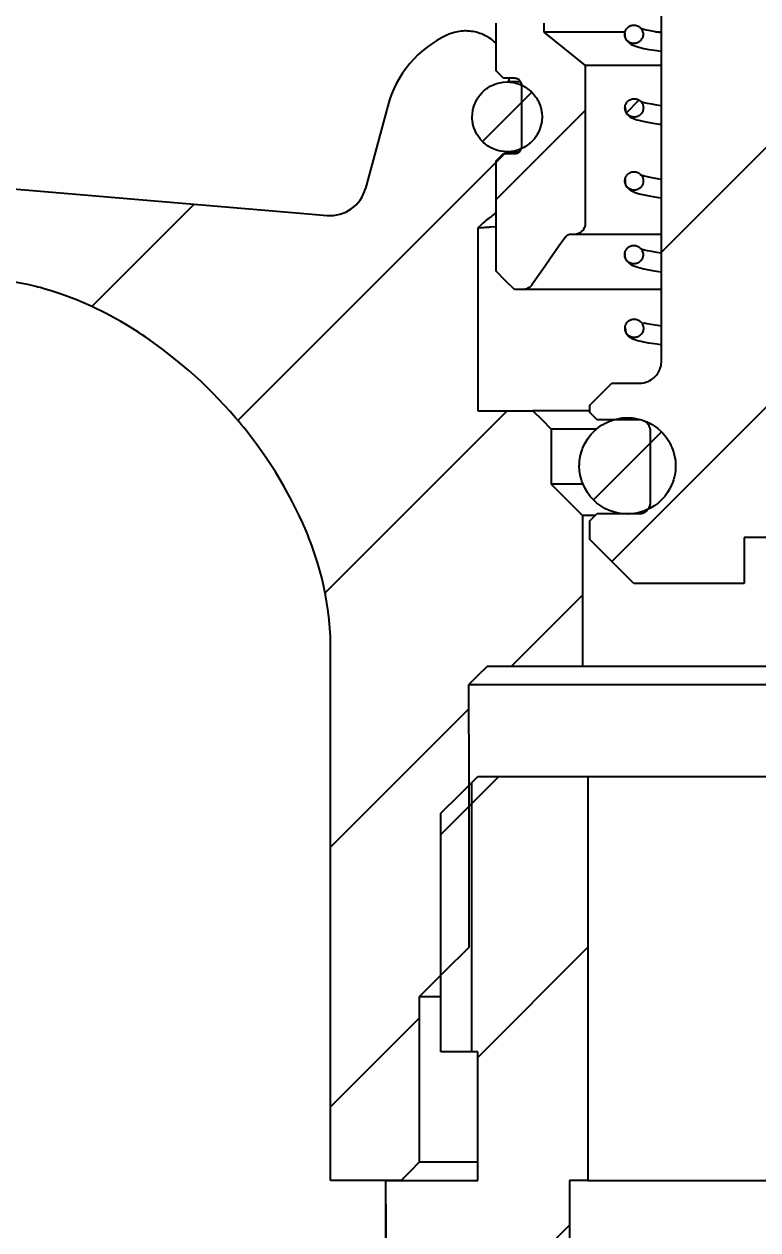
# Model space of a CAD drawing. Extents: x 0 to 1354, y 0 to 992.
# Drawn here: x 716.15 to 736.12, y 375.93 to 408.75 of the extents above; entities that cross this region are included whole.
import ezdxf

# ---------------------------------------------------------------- set-up
doc = ezdxf.new("R2010")
doc.units = 0
doc.header["$LTSCALE"] = 10
doc.header["$MEASUREMENT"] = 0
doc.header["$PDMODE"] = 3
doc.header["$PDSIZE"] = -10
doc.layers.get('0').update_dxf_attribs({"linetype": 'CONTINUOUS'})
doc.layers.get('DEFPOINTS').update_dxf_attribs({"linetype": 'CONTINUOUS'})
doc.layers.add('1', color=7, linetype='CONTINUOUS')
doc.styles.add('Daelim Dimension', font='')
doc.styles.get('Daelim Dimension').set_extended_font_data('나눔고딕')
doc.dimstyles.new('DEFAULT', dxfattribs={"dimscale": 2, "dimtxt": 6, "dimasz": 2, "dimexe": 0, "dimexo": 2, "dimgap": 1, "dimtad": 1, "dimdec": 1, "dimzin": 9, "dimdsep": 46, "dimtxsty": 'Daelim Dimension', "dimcen": 0.5, "dimclrd": 5, "dimclre": 5, "dimclrt": 7, "dimadec": 1, "dimazin": 0, "dimtfac": 1, "dimtdec": 1, "dimtix": 1, "dimtmove": 0, "dimatfit": 3, "dimfxl": 1, "dimtolj": 1, "dimtzin": 1, "dimlwd": 9, "dimlwe": 9, "dimarcsym": 0})

# ---------------------------------------------------------------- blocks, each defined once
blk = doc.blocks.new('*D4')
at = {"color": 5, "lineweight": 9, "ltscale": 0.5, "transparency": 16777216}
for p, q in [((699.713, 471.394), (609.815, 471.394)), ((609.815, 467.394), (609.815, 316.775)), ((778.913, 312.775), (609.815, 312.775))]:
    blk.add_line(p, q, dxfattribs=at)
at = {"color": 5, "ltscale": 0.5, "transparency": 16777216}
for points in [[(609.149, 467.394), (610.482, 467.394), (609.815, 471.394)], [(609.149, 316.775), (610.482, 316.775), (609.815, 312.775)]]:
    blk.add_solid(points, dxfattribs=at)
at = {"layer": 'DEFPOINTS', "color": 0, "ltscale": 0.5, "transparency": 16777216}
for p in [(703.713, 471.394), (609.815, 312.775), (782.913, 312.775)]:
    blk.add_point(p, dxfattribs=at)
at = {"color": 7, "lineweight": -3, "ltscale": 0.5, "transparency": 16777216, "insert": (600.974, 392.085), "char_height": 12, "attachment_point": 5, "rotation": 90, "style": 'Daelim Dimension'}
blk.add_mtext('\\A1;158.6', dxfattribs=at)
blk = doc.blocks.new('*D5')
at = {"color": 5, "lineweight": 9, "ltscale": 0.5, "transparency": 16777216}
for p, q in [((690.623, 401.281), (649.23, 401.281)), ((649.23, 397.281), (649.23, 316.776)), ((778.913, 312.776), (649.23, 312.776))]:
    blk.add_line(p, q, dxfattribs=at)
at = {"color": 5, "ltscale": 0.5, "transparency": 16777216}
for points in [[(648.563, 397.281), (649.897, 397.281), (649.23, 401.281)], [(648.563, 316.776), (649.897, 316.776), (649.23, 312.776)]]:
    blk.add_solid(points, dxfattribs=at)
at = {"layer": 'DEFPOINTS', "color": 0, "ltscale": 0.5, "transparency": 16777216}
for p in [(694.623, 401.281), (649.23, 312.776), (782.913, 312.776)]:
    blk.add_point(p, dxfattribs=at)
at = {"color": 7, "lineweight": -3, "ltscale": 0.5, "transparency": 16777216, "insert": (640.389, 357.028), "char_height": 12, "attachment_point": 5, "rotation": 90, "style": 'Daelim Dimension'}
blk.add_mtext('\\A1;88.5', dxfattribs=at)

msp = doc.modelspace()

# ---------------------------------------------------------------- linework, layer by layer
msp.add_line((726.049, 406.529), (725.446, 404.28))
for points in [[(733.499, 399.575), (733.499, 432.425)], [(728.999, 407.475), (728.999, 408.775)], [(730.299, 408.775), (730.299, 408.536)], [(732.632, 408.254), (732.611, 408.266), (732.591, 408.281), (732.573, 408.298), (732.556, 408.316), (732.549, 408.325), (732.542, 408.335), (732.535, 408.346), (732.529, 408.357), (732.518, 408.379), (732.51, 408.402), (732.504, 408.426), (732.501, 408.45), (732.499, 408.475), (732.5, 408.499), (732.502, 408.511), (732.504, 408.523), (732.507, 408.535), (732.51, 408.547), (732.518, 408.57), (732.528, 408.593), (732.541, 408.614), (732.556, 408.634), (732.563, 408.643), (732.572, 408.652), (732.581, 408.66), (732.59, 408.669), (732.61, 408.683), (732.631, 408.696), (732.642, 408.702), (732.653, 408.707), (732.664, 408.711), (732.676, 408.715), (732.7, 408.721), (732.724, 408.725), (732.736, 408.726), (732.749, 408.726), (732.761, 408.726), (732.773, 408.725), (732.785, 408.723), (732.797, 408.721), (732.81, 408.719), (732.821, 408.715), (732.845, 408.707), (732.867, 408.697), (732.888, 408.684), (732.908, 408.669), (732.926, 408.653), (732.942, 408.635), (732.95, 408.625), (732.957, 408.615), (732.964, 408.605), (732.97, 408.594), (732.98, 408.572), (732.988, 408.549), (732.994, 408.525), (732.998, 408.501), (732.999, 408.488), (732.999, 408.476), (732.999, 408.464), (732.998, 408.451), (732.995, 408.427), (732.989, 408.403), (732.981, 408.38), (732.97, 408.358), (732.958, 408.337), (732.943, 408.317), (732.935, 408.307), (732.927, 408.298), (732.918, 408.29), (732.909, 408.282), (732.899, 408.274), (732.889, 408.267), (732.879, 408.261), (732.868, 408.254), (732.846, 408.244), (732.823, 408.235), (732.811, 408.232), (732.799, 408.229), (732.787, 408.227), (732.775, 408.226), (732.75, 408.224), (732.726, 408.225), (732.713, 408.227), (732.701, 408.229), (732.689, 408.232), (732.677, 408.235), (732.654, 408.243), (732.632, 408.254)], [(728.999, 408.227), (728.998, 408.228), (728.964, 408.26), (728.928, 408.291), (728.891, 408.321), (728.853, 408.349), (728.813, 408.375), (728.773, 408.4), (728.731, 408.424), (728.689, 408.445), (728.646, 408.465), (728.603, 408.483), (728.558, 408.499), (728.513, 408.514), (728.467, 408.527), (728.421, 408.538), (728.374, 408.547), (728.327, 408.554), (728.28, 408.559), (728.233, 408.563), (728.186, 408.564), (728.139, 408.564), (728.091, 408.562), (728.044, 408.557), (727.996, 408.551), (727.95, 408.543), (727.903, 408.534), (727.857, 408.522), (727.812, 408.508), (727.767, 408.493), (727.723, 408.476), (727.679, 408.457)], [(732.501, 408.536), (731.313, 408.536), (730.558, 408.536), (730.299, 408.536)], [(730.299, 408.536), (730.862, 408.081), (731.424, 407.625)], [(732.503, 408.517), (732.506, 408.431), (732.524, 408.359), (732.554, 408.307), (732.59, 408.266), (732.63, 408.233), (732.667, 408.209), (732.72, 408.181), (732.775, 408.159), (732.888, 408.123), (733.021, 408.091), (733.154, 408.064), (733.306, 408.038), (733.49, 408.011)], [(733.49, 408.516), (733.335, 408.54), (733.203, 408.564), (733.092, 408.588), (733.018, 408.606), (732.962, 408.623), (732.934, 408.634), (732.92, 408.64), (732.919, 408.641)], [(733.5, 408.536), (733.421, 408.536), (733.342, 408.536)], [(733.499, 402.546), (739.499, 408.546)], [(729.199, 407.275), (729.099, 407.375), (728.999, 407.475)], [(733.499, 407.625), (732.386, 407.625), (731.671, 407.625), (731.424, 407.625)], [(731.424, 407.625), (731.424, 403.325)], [(728.636, 405.545), (728.572, 405.614), (728.516, 405.688), (728.491, 405.727), (728.467, 405.767), (728.446, 405.809), (728.426, 405.851), (728.394, 405.938), (728.37, 406.028), (728.366, 406.051), (728.362, 406.074), (728.358, 406.097), (728.355, 406.121), (728.351, 406.167), (728.349, 406.214), (728.353, 406.306), (728.365, 406.399), (728.37, 406.422), (728.375, 406.445), (728.381, 406.467), (728.387, 406.49), (728.401, 406.534), (728.417, 406.578), (728.436, 406.621), (728.456, 406.662), (728.467, 406.683), (728.478, 406.703), (728.491, 406.723), (728.503, 406.743), (728.558, 406.819), (728.619, 406.888), (728.652, 406.921), (728.687, 406.952), (728.706, 406.967), (728.724, 406.981), (728.743, 406.995), (728.762, 407.009), (728.841, 407.057), (728.925, 407.098), (728.946, 407.107), (728.968, 407.116), (728.99, 407.123), (729.012, 407.131), (729.057, 407.144), (729.102, 407.155), (729.194, 407.169), (729.287, 407.175), (729.334, 407.175), (729.381, 407.172), (729.427, 407.167), (729.473, 407.159), (729.518, 407.15), (729.563, 407.138), (729.608, 407.124), (729.652, 407.107), (729.737, 407.069), (729.817, 407.022), (729.836, 407.009), (729.855, 406.996), (729.874, 406.982), (729.893, 406.967), (729.928, 406.937), (729.963, 406.905), (730.026, 406.837), (730.082, 406.763), (730.095, 406.744), (730.108, 406.724), (730.12, 406.704), (730.132, 406.684), (730.153, 406.642), (730.172, 406.6), (730.19, 406.557), (730.205, 406.513), (730.212, 406.491), (730.218, 406.468), (730.223, 406.445), (730.229, 406.422), (730.244, 406.33), (730.249, 406.238), (730.249, 406.191), (730.246, 406.145), (730.244, 406.121), (730.241, 406.098), (730.237, 406.075), (730.233, 406.052), (730.212, 405.961), (730.182, 405.873), (730.173, 405.852), (730.164, 405.83), (730.153, 405.809), (730.143, 405.788), (730.12, 405.747), (730.096, 405.708), (730.042, 405.632), (729.98, 405.562), (729.963, 405.546), (729.946, 405.53), (729.929, 405.514), (729.911, 405.499), (729.875, 405.47), (729.838, 405.442), (729.799, 405.417), (729.758, 405.393), (729.717, 405.372), (729.674, 405.352), (729.587, 405.32), (729.497, 405.296), (729.452, 405.287), (729.405, 405.281), (729.358, 405.277), (729.312, 405.275), (729.219, 405.279), (729.127, 405.291), (729.081, 405.301), (729.035, 405.313), (728.991, 405.327), (728.948, 405.343), (728.905, 405.361), (728.863, 405.381), (728.843, 405.392), (728.822, 405.404), (728.802, 405.416), (728.782, 405.428), (728.706, 405.483), (728.636, 405.545)], [(729.499, 407.275), (729.199, 407.275)], [(729.658, 407.175), (729.39, 407.175), (729.299, 407.175)], [(729.699, 407.075), (729.699, 407.085), (729.698, 407.095), (729.697, 407.105), (729.696, 407.114), (729.691, 407.133), (729.684, 407.152), (729.676, 407.17), (729.666, 407.186), (729.66, 407.194), (729.654, 407.202), (729.648, 407.21), (729.641, 407.217), (729.626, 407.23), (729.611, 407.241), (729.594, 407.252), (729.576, 407.26), (729.557, 407.267), (729.538, 407.271), (729.519, 407.274), (729.499, 407.275)], [(729.699, 405.425), (729.699, 407.075)], [(728.628, 405.554), (729.971, 406.897)], [(732.602, 406.274), (732.583, 406.29), (732.566, 406.308), (732.551, 406.328), (732.538, 406.348), (732.533, 406.359), (732.528, 406.37), (732.523, 406.382), (732.519, 406.394), (732.513, 406.417), (732.509, 406.441), (732.507, 406.466), (732.508, 406.491), (732.511, 406.515), (732.516, 406.539), (732.52, 406.551), (732.524, 406.562), (732.529, 406.574), (732.534, 406.585), (732.547, 406.606), (732.561, 406.626), (732.577, 406.644), (732.595, 406.661), (732.605, 406.669), (732.614, 406.676), (732.625, 406.683), (732.635, 406.689), (732.657, 406.7), (732.68, 406.709), (732.692, 406.712), (732.704, 406.715), (732.716, 406.718), (732.728, 406.719), (732.753, 406.721), (732.777, 406.72), (732.79, 406.719), (732.802, 406.717), (732.814, 406.714), (732.826, 406.711), (732.837, 406.708), (732.849, 406.703), (732.86, 406.699), (732.871, 406.693), (732.893, 406.681), (732.912, 406.667), (732.931, 406.65), (732.948, 406.632), (732.963, 406.613), (732.976, 406.592), (732.981, 406.581), (732.986, 406.57), (732.991, 406.558), (732.995, 406.547), (733.001, 406.523), (733.005, 406.499), (733.007, 406.474), (733.006, 406.45), (733.005, 406.438), (733.003, 406.425), (733, 406.413), (732.997, 406.401), (732.99, 406.378), (732.98, 406.356), (732.967, 406.334), (732.953, 406.314), (732.937, 406.296), (732.919, 406.279), (732.909, 406.271), (732.9, 406.264), (732.889, 406.257), (732.879, 406.251), (732.868, 406.245), (732.857, 406.24), (732.845, 406.235), (732.834, 406.231), (732.81, 406.225), (732.786, 406.221), (732.774, 406.22), (732.761, 406.219), (732.749, 406.219), (732.737, 406.22), (732.712, 406.223), (732.688, 406.229), (732.677, 406.233), (732.665, 406.237), (732.654, 406.242), (732.643, 406.247), (732.622, 406.259), (732.602, 406.274)], [(732.544, 406.339), (732.888, 406.683)], [(728.999, 403.975), (731.424, 406.4)], [(732.508, 406.493), (732.517, 406.408), (732.54, 406.338), (732.574, 406.288), (732.612, 406.25), (732.652, 406.221), (732.69, 406.199), (732.738, 406.177), (732.786, 406.161)], [(733.491, 406.53), (733.373, 406.548), (733.234, 406.571), (733.116, 406.594), (733.033, 406.612), (732.969, 406.628), (732.952, 406.633), (732.937, 406.638)], [(732.786, 406.161), (732.832, 406.147), (732.884, 406.134), (732.994, 406.109), (733.121, 406.084), (733.276, 406.057), (733.451, 406.03), (733.495, 406.024)], [(729.499, 405.225), (729.509, 405.225), (729.519, 405.226), (729.529, 405.227), (729.538, 405.229), (729.557, 405.234), (729.576, 405.24), (729.594, 405.249), (729.611, 405.259), (729.626, 405.271), (729.641, 405.284), (729.654, 405.298), (729.666, 405.314), (729.671, 405.322), (729.676, 405.331), (729.68, 405.34), (729.684, 405.349), (729.691, 405.367), (729.696, 405.386), (729.698, 405.406), (729.699, 405.425)], [(721.966, 397.963), (729.28, 405.276)], [(728.999, 405.025), (729.099, 405.125), (729.199, 405.225)], [(729.199, 405.225), (729.499, 405.225)], [(729.299, 405.275), (729.375, 405.275), (729.598, 405.275)], [(710.053, 404.757), (714.664, 404.366), (719.276, 403.976), (723.888, 403.585), (724.396, 403.542)], [(728.999, 402.025), (728.999, 405.025)], [(732.59, 404.294), (732.573, 404.312), (732.557, 404.331), (732.543, 404.351), (732.531, 404.373), (732.526, 404.384), (732.522, 404.395), (732.518, 404.407), (732.514, 404.419), (732.509, 404.443), (732.507, 404.467), (732.506, 404.492), (732.508, 404.516), (732.513, 404.54), (732.52, 404.564), (732.524, 404.575), (732.529, 404.587), (732.534, 404.598), (732.54, 404.609), (732.554, 404.629), (732.569, 404.648), (732.586, 404.666), (732.605, 404.682), (732.615, 404.689), (732.625, 404.696), (732.636, 404.702), (732.647, 404.708), (732.669, 404.717), (732.693, 404.725), (732.705, 404.727), (732.717, 404.73), (732.729, 404.731), (732.741, 404.732), (732.766, 404.733), (732.79, 404.73), (732.802, 404.728), (732.814, 404.726), (732.826, 404.723), (732.838, 404.719), (732.849, 404.715), (732.861, 404.71), (732.872, 404.704), (732.883, 404.698), (732.903, 404.685), (732.922, 404.67), (732.94, 404.652), (732.956, 404.633), (732.969, 404.613), (732.981, 404.591), (732.986, 404.58), (732.991, 404.569), (732.995, 404.557), (732.998, 404.545), (733.003, 404.521), (733.006, 404.497), (733.006, 404.472), (733.004, 404.448), (733.002, 404.436), (732.999, 404.424), (732.996, 404.412), (732.992, 404.4), (732.983, 404.377), (732.972, 404.356), (732.966, 404.345), (732.959, 404.335), (732.951, 404.325), (732.943, 404.316), (732.926, 404.298), (732.907, 404.282), (732.897, 404.275), (732.887, 404.268), (732.876, 404.262), (732.866, 404.256), (732.855, 404.251), (732.843, 404.247), (732.831, 404.243), (732.82, 404.239), (732.796, 404.234), (732.771, 404.232), (732.759, 404.231), (732.747, 404.231), (732.734, 404.232), (732.722, 404.233), (732.698, 404.238), (732.674, 404.245), (732.663, 404.249), (732.652, 404.254), (732.641, 404.259), (732.63, 404.265), (732.609, 404.279), (732.59, 404.294)], [(732.508, 404.518), (732.514, 404.432), (732.534, 404.361), (732.564, 404.311), (732.599, 404.272), (732.638, 404.24), (732.674, 404.217), (732.726, 404.191), (732.78, 404.169), (732.894, 404.133), (733.027, 404.1), (733.161, 404.073), (733.311, 404.047), (733.492, 404.02)], [(733.495, 404.524), (733.238, 404.568), (733.123, 404.591), (733.03, 404.614), (732.976, 404.63), (732.939, 404.643), (732.923, 404.65)], [(717.996, 401.063), (720.781, 403.848)], [(728.802, 403.463), (728.822, 403.477), (728.843, 403.492), (728.862, 403.507), (728.882, 403.523), (728.901, 403.539), (728.92, 403.555), (728.938, 403.571), (728.956, 403.588), (728.974, 403.605), (728.991, 403.623), (728.999, 403.631)], [(728.974, 403.23), (728.857, 403.221), (728.828, 403.219), (728.8, 403.217), (728.773, 403.215), (728.748, 403.213), (728.701, 403.21), (728.659, 403.207), (728.589, 403.201), (728.539, 403.198), (728.509, 403.195), (728.499, 403.194)], [(728.499, 403.194), (728.499, 398.225)], [(731.424, 403.325), (731.424, 403.31), (731.423, 403.296), (731.421, 403.281), (731.419, 403.267), (731.412, 403.238), (731.402, 403.21), (731.389, 403.184), (731.374, 403.159), (731.365, 403.147), (731.356, 403.135), (731.347, 403.124), (731.337, 403.113), (731.315, 403.093), (731.291, 403.076), (731.279, 403.068), (731.266, 403.061), (731.253, 403.054), (731.239, 403.048), (731.211, 403.038), (731.183, 403.031), (731.154, 403.027), (731.124, 403.025)], [(730.875, 402.94), (730.71, 402.704), (730.544, 402.468), (730.259, 402.061), (729.974, 401.653)], [(731.039, 403.025), (731.027, 403.025), (731.015, 403.024), (731.003, 403.022), (730.991, 403.02), (730.979, 403.016), (730.968, 403.012), (730.957, 403.008), (730.946, 403.003), (730.936, 402.997), (730.926, 402.99), (730.916, 402.983), (730.907, 402.975), (730.89, 402.959), (730.875, 402.94)], [(731.124, 403.025), (731.039, 403.025)], [(733.5, 403.025), (732.229, 403.025), (731.408, 403.025), (731.124, 403.025)], [(732.636, 402.252), (732.614, 402.264), (732.594, 402.278), (732.576, 402.294), (732.559, 402.312), (732.551, 402.322), (732.544, 402.332), (732.537, 402.342), (732.531, 402.353), (732.52, 402.375), (732.512, 402.398), (732.505, 402.421), (732.501, 402.446), (732.499, 402.47), (732.5, 402.495), (732.501, 402.507), (732.503, 402.519), (732.506, 402.531), (732.509, 402.543), (732.516, 402.566), (732.526, 402.589), (732.539, 402.61), (732.553, 402.63), (732.561, 402.64), (732.569, 402.649), (732.578, 402.657), (732.587, 402.666), (732.606, 402.681), (732.627, 402.694), (732.638, 402.7), (732.649, 402.705), (732.66, 402.71), (732.672, 402.714), (732.695, 402.72), (732.72, 402.724), (732.732, 402.725), (732.744, 402.726), (732.757, 402.726), (732.769, 402.725), (732.781, 402.724), (732.793, 402.722), (732.805, 402.72), (732.817, 402.717), (732.84, 402.709), (732.863, 402.699), (732.884, 402.686), (732.904, 402.672), (732.923, 402.656), (732.939, 402.638), (732.947, 402.629), (732.954, 402.619), (732.961, 402.608), (732.967, 402.598), (732.978, 402.576), (732.987, 402.553), (732.993, 402.529), (732.998, 402.505), (732.999, 402.493), (732.999, 402.48), (732.999, 402.468), (732.999, 402.456), (732.995, 402.431), (732.99, 402.407), (732.982, 402.384), (732.972, 402.362), (732.96, 402.34), (732.946, 402.32), (732.938, 402.311), (732.93, 402.302), (732.921, 402.293), (732.912, 402.285), (732.903, 402.277), (732.893, 402.27), (732.882, 402.263), (732.872, 402.256), (732.85, 402.245), (732.827, 402.237), (732.815, 402.233), (732.803, 402.23), (732.791, 402.228), (732.779, 402.226), (732.755, 402.224), (732.73, 402.225), (732.718, 402.226), (732.706, 402.228), (732.693, 402.231), (732.682, 402.234), (732.658, 402.241), (732.636, 402.252)], [(732.503, 402.517), (732.506, 402.432), (732.524, 402.36), (732.554, 402.307), (732.59, 402.266), (732.629, 402.233), (732.666, 402.209), (732.72, 402.181), (732.774, 402.159), (732.887, 402.123), (733.02, 402.091), (733.153, 402.064), (733.304, 402.038), (733.49, 402.011)], [(733.491, 402.516), (733.372, 402.534), (733.234, 402.558), (733.118, 402.581), (733.037, 402.601), (732.975, 402.619), (732.941, 402.631), (732.921, 402.639), (732.918, 402.641)], [(729.499, 401.525), (729.249, 401.775), (728.999, 402.025)], [(724.493, 391.851), (724.489, 392.081), (724.477, 392.31), (724.458, 392.537), (724.432, 392.763), (724.359, 393.211), (724.261, 393.654), (724.139, 394.092), (723.994, 394.526), (723.954, 394.633), (723.913, 394.741), (723.871, 394.847), (723.827, 394.953), (723.737, 395.163), (723.643, 395.37), (723.441, 395.777), (723.223, 396.175), (722.99, 396.563), (722.741, 396.943), (722.478, 397.314), (722.201, 397.677), (722.129, 397.766), (722.056, 397.855), (721.983, 397.943), (721.909, 398.03), (721.759, 398.202), (721.606, 398.372), (721.293, 398.701), (720.968, 399.018), (720.632, 399.323), (720.286, 399.616), (719.928, 399.896), (719.558, 400.163), (719.464, 400.228), (719.368, 400.291), (719.273, 400.354), (719.176, 400.416), (718.981, 400.537), (718.785, 400.653), (718.385, 400.872), (717.977, 401.072), (717.56, 401.252), (717.133, 401.412), (716.916, 401.483), (716.696, 401.549), (716.64, 401.564), (716.585, 401.579), (716.529, 401.594), (716.474, 401.608), (716.362, 401.635), (716.25, 401.661), (715.799, 401.745)], [(729.728, 401.525), (729.499, 401.525)], [(729.974, 401.653), (729.963, 401.639), (729.951, 401.625), (729.939, 401.612), (729.926, 401.6), (729.897, 401.578), (729.867, 401.559), (729.85, 401.551), (729.834, 401.544), (729.817, 401.539), (729.799, 401.534), (729.781, 401.53), (729.764, 401.527), (729.746, 401.526), (729.728, 401.525)], [(733.499, 401.525), (731.949, 401.525), (730.748, 401.525), (729.988, 401.525), (729.728, 401.525)], [(732.149, 394.125), (739.499, 401.475)], [(732.644, 400.247), (732.623, 400.259), (732.603, 400.273), (732.584, 400.29), (732.568, 400.307), (732.56, 400.317), (732.553, 400.327), (732.546, 400.337), (732.539, 400.348), (732.529, 400.37), (732.52, 400.393), (732.514, 400.417), (732.509, 400.441), (732.508, 400.465), (732.508, 400.49), (732.51, 400.502), (732.512, 400.514), (732.514, 400.526), (732.517, 400.538), (732.525, 400.561), (732.535, 400.584), (732.547, 400.605), (732.561, 400.625), (732.569, 400.635), (732.577, 400.644), (732.586, 400.653), (732.595, 400.661), (732.614, 400.676), (732.635, 400.689), (732.646, 400.695), (732.657, 400.7), (732.669, 400.705), (732.68, 400.709), (732.704, 400.715), (732.728, 400.72), (732.74, 400.721), (732.753, 400.721), (732.765, 400.721), (732.777, 400.721), (732.789, 400.719), (732.801, 400.717), (732.814, 400.715), (732.826, 400.712), (732.849, 400.704), (732.871, 400.694), (732.892, 400.682), (732.913, 400.667), (732.931, 400.651), (732.948, 400.633), (732.956, 400.624), (732.963, 400.614), (732.97, 400.604), (732.976, 400.593), (732.987, 400.571), (732.995, 400.548), (733.002, 400.524), (733.006, 400.5), (733.007, 400.488), (733.008, 400.476), (733.008, 400.463), (733.007, 400.451), (733.004, 400.427), (732.998, 400.403), (732.991, 400.379), (732.981, 400.357), (732.969, 400.336), (732.954, 400.315), (732.947, 400.306), (732.938, 400.297), (732.93, 400.288), (732.92, 400.28), (732.911, 400.272), (732.901, 400.265), (732.891, 400.258), (732.88, 400.252), (732.858, 400.241), (732.835, 400.232), (732.824, 400.228), (732.812, 400.225), (732.8, 400.223), (732.787, 400.221), (732.763, 400.219), (732.738, 400.22), (732.726, 400.221), (732.714, 400.223), (732.702, 400.226), (732.69, 400.229), (732.667, 400.237), (732.644, 400.247)], [(732.508, 400.492), (732.518, 400.408), (732.541, 400.338), (732.575, 400.288), (732.613, 400.25), (732.654, 400.219), (732.692, 400.197), (732.748, 400.173), (732.806, 400.153), (732.849, 400.14), (732.893, 400.129)], [(733.498, 400.529), (733.216, 400.574), (733.102, 400.596), (733.008, 400.616)], [(732.893, 400.129), (732.949, 400.117), (733.01, 400.104), (733.149, 400.078), (733.31, 400.052), (733.49, 400.025)], [(732.899, 398.975), (732.958, 398.978), (733.016, 398.987), (733.045, 398.993), (733.073, 399.001), (733.101, 399.01), (733.129, 399.021), (733.182, 399.046), (733.232, 399.076), (733.256, 399.093), (733.28, 399.111), (733.302, 399.131), (733.324, 399.151), (733.344, 399.172), (733.363, 399.195), (733.382, 399.218), (733.398, 399.242), (733.429, 399.292), (733.454, 399.346), (733.459, 399.359), (733.464, 399.373), (733.469, 399.387), (733.474, 399.401), (733.481, 399.429), (733.488, 399.458), (733.493, 399.487), (733.496, 399.516), (733.499, 399.546), (733.499, 399.575)], [(731.549, 398.375), (731.849, 398.675), (732.149, 398.975)], [(732.149, 398.975), (732.899, 398.975)], [(724.346, 393.271), (729.3, 398.225)], [(728.499, 398.225), (729.999, 398.225)], [(731.549, 398.225), (730.399, 398.225), (729.999, 398.225)], [(729.999, 398.225), (730.249, 397.975), (730.499, 397.725)], [(731.549, 398.175), (731.549, 398.375)], [(731.749, 397.975), (731.649, 398.075), (731.549, 398.175)], [(731.847, 395.636), (731.744, 395.712), (731.649, 395.798), (731.605, 395.845), (731.563, 395.893), (731.542, 395.918), (731.523, 395.944), (731.504, 395.97), (731.485, 395.997), (731.419, 396.107), (731.365, 396.223), (731.353, 396.253), (731.341, 396.283), (731.331, 396.313), (731.321, 396.344), (731.304, 396.406), (731.29, 396.469), (731.271, 396.596), (731.264, 396.724), (731.265, 396.756), (731.266, 396.789), (731.268, 396.821), (731.271, 396.853), (731.278, 396.917), (731.289, 396.98), (731.303, 397.042), (731.32, 397.104), (731.33, 397.135), (731.341, 397.165), (731.352, 397.196), (731.364, 397.226), (731.419, 397.342), (731.484, 397.452), (731.521, 397.504), (731.561, 397.555), (731.582, 397.58), (731.603, 397.604), (731.625, 397.628), (731.648, 397.651), (731.742, 397.737), (731.845, 397.813), (731.872, 397.831), (731.9, 397.848), (731.928, 397.864), (731.956, 397.88), (732.013, 397.909), (732.072, 397.935), (732.192, 397.978), (732.317, 398.01), (732.349, 398.016), (732.381, 398.021), (732.413, 398.025), (732.445, 398.029), (732.509, 398.034), (732.573, 398.035), (732.637, 398.034), (732.701, 398.029), (732.765, 398.021), (732.829, 398.01), (732.953, 397.979), (733.074, 397.936), (733.103, 397.924), (733.133, 397.91), (733.162, 397.896), (733.191, 397.881), (733.247, 397.849), (733.301, 397.815), (733.404, 397.739), (733.499, 397.653), (733.522, 397.63), (733.544, 397.606), (733.565, 397.582), (733.586, 397.557), (733.626, 397.507), (733.663, 397.454), (733.697, 397.4), (733.729, 397.345), (733.744, 397.316), (733.758, 397.287), (733.771, 397.258), (733.784, 397.228), (733.828, 397.107), (733.859, 396.983), (733.87, 396.92), (733.878, 396.856), (733.881, 396.823), (733.883, 396.791), (733.884, 396.759), (733.884, 396.727), (733.878, 396.599), (733.86, 396.472), (733.853, 396.44), (733.846, 396.409), (733.837, 396.378), (733.828, 396.347), (733.808, 396.285), (733.785, 396.225), (733.731, 396.11), (733.665, 395.999), (733.647, 395.972), (733.628, 395.946), (733.608, 395.921), (733.588, 395.895), (733.546, 395.847), (733.502, 395.8), (733.456, 395.756), (733.407, 395.714), (733.382, 395.694), (733.356, 395.674), (733.33, 395.655), (733.304, 395.637), (733.194, 395.571), (733.078, 395.516), (733.018, 395.493), (732.957, 395.472), (732.894, 395.455), (732.832, 395.441), (732.705, 395.422), (732.577, 395.415), (732.545, 395.416), (732.512, 395.417), (732.48, 395.419), (732.448, 395.421), (732.384, 395.429), (732.321, 395.44), (732.259, 395.454), (732.197, 395.471), (732.166, 395.48), (732.136, 395.491), (732.105, 395.502), (732.075, 395.514), (731.958, 395.569), (731.847, 395.636)], [(732.899, 397.975), (731.749, 397.975)], [(733.199, 397.675), (733.198, 397.704), (733.194, 397.734), (733.19, 397.748), (733.187, 397.762), (733.182, 397.776), (733.177, 397.79), (733.164, 397.816), (733.149, 397.842), (733.131, 397.865), (733.112, 397.887), (733.101, 397.897), (733.09, 397.907), (733.078, 397.916), (733.066, 397.925), (733.054, 397.932), (733.041, 397.94), (733.028, 397.946), (733.014, 397.952), (732.986, 397.962), (732.958, 397.969), (732.929, 397.974), (732.899, 397.975)], [(731.719, 397.725), (730.813, 397.725), (730.499, 397.725)], [(730.499, 397.725), (730.499, 396.225)], [(731.648, 395.799), (733.501, 397.652)], [(733.199, 395.725), (733.199, 397.675)], [(731.378, 396.225), (730.723, 396.225), (730.499, 396.225)], [(730.499, 396.225), (730.924, 395.8), (731.349, 395.375)], [(732.899, 395.425), (732.929, 395.427), (732.958, 395.431), (732.973, 395.434), (732.987, 395.438), (733.001, 395.443), (733.014, 395.448), (733.028, 395.454), (733.041, 395.461), (733.054, 395.468), (733.066, 395.476), (733.09, 395.493), (733.112, 395.513), (733.122, 395.524), (733.131, 395.535), (733.14, 395.547), (733.149, 395.559), (733.164, 395.584), (733.177, 395.61), (733.182, 395.624), (733.187, 395.638), (733.19, 395.652), (733.194, 395.667), (733.198, 395.696), (733.199, 395.725)], [(731.687, 395.375), (731.434, 395.375), (731.349, 395.375)], [(731.349, 395.375), (731.349, 391.268)], [(731.549, 395.225), (731.649, 395.325), (731.749, 395.425)], [(731.549, 394.725), (731.549, 395.225)], [(731.749, 395.425), (732.899, 395.425)], [(732.749, 393.525), (732.431, 393.844), (732.112, 394.162), (731.831, 394.444), (731.549, 394.725)], [(737.249, 394.775), (735.749, 394.775)], [(735.749, 394.775), (735.749, 393.525)], [(735.749, 393.525), (732.749, 393.525)], [(729.413, 391.268), (731.349, 393.204)], [(724.492, 377.27), (724.492, 391.851)], [(724.493, 391.851), (724.492, 391.851)], [(728.752, 391.267), (728.502, 391.017), (728.252, 390.767)], [(731.349, 391.268), (730.535, 391.268), (729.72, 391.268), (729.236, 391.267), (728.752, 391.267)], [(736.499, 391.267), (734.494, 391.267), (732.626, 391.267), (731.021, 391.267), (729.79, 391.267), (729.016, 391.267), (728.752, 391.267)], [(736.499, 391.268), (734.908, 391.268), (733.472, 391.268), (732.333, 391.268), (731.601, 391.268), (731.349, 391.268)], [(736.499, 390.767), (734.664, 390.767), (732.921, 390.767), (731.357, 390.767), (730.051, 390.767), (729.069, 390.767), (728.459, 390.767), (728.252, 390.767)], [(728.252, 390.767), (728.253, 388.085), (728.254, 385.404), (728.254, 384.51), (728.255, 383.617)], [(724.492, 386.346), (728.252, 390.106)], [(727.499, 387.27), (727.999, 387.77), (728.499, 388.27)], [(727.499, 386.695), (729.075, 388.27)], [(728.327, 388.098), (728.327, 380.77)], [(728.499, 388.27), (731.499, 388.27)], [(731.499, 388.27), (731.7, 388.27), (732.291, 388.27), (733.223, 388.27), (734.42, 388.27), (735.787, 388.27), (737.212, 388.27), (738.578, 388.27), (739.776, 388.27), (740.708, 388.27), (741.299, 388.27), (741.499, 388.27)], [(731.499, 388.27), (731.499, 377.27)], [(727.499, 380.77), (727.499, 387.27)], [(728.255, 383.617), (727.58, 382.942), (726.905, 382.267)], [(728.499, 380.624), (731.499, 383.624)], [(727.499, 382.267), (727.055, 382.267), (726.905, 382.267)], [(726.905, 382.267), (726.906, 381.141), (726.906, 380.016), (726.907, 378.891), (726.907, 377.767)], [(724.492, 379.275), (726.905, 381.689)], [(728.499, 380.77), (727.499, 380.77)], [(728.499, 377.27), (728.499, 380.77)], [(726.907, 377.767), (726.657, 377.516), (726.407, 377.266)], [(728.499, 377.767), (727.314, 377.767), (726.907, 377.767)], [(726.407, 377.27), (724.492, 377.27)], [(726, 375.663), (725.999, 376.467), (725.999, 377.27)], [(725.999, 377.27), (728.499, 377.27)], [(726.407, 377.27), (726.407, 377.266)], [(731.499, 377.27), (730.999, 377.27)], [(730.999, 377.27), (730.999, 376.741), (731, 376.211), (731, 375.681), (731.002, 375.152), (731.005, 374.622), (731.011, 374.093), (731.02, 373.563), (731.034, 373.034), (731.054, 372.505), (731.081, 371.977), (731.117, 371.449), (731.164, 370.921), (731.224, 370.394), (731.298, 369.867), (731.389, 369.341), (731.499, 368.816)], [(725.999, 376.623), (725.999, 374.188), (725.999, 371.841), (725.999, 369.65), (725.999, 367.677), (725.999, 365.98), (725.999, 364.606), (725.999, 363.596), (725.999, 362.978), (725.999, 362.77)], [(726.076, 371.129), (731, 376.053)]]:
    msp.add_lwpolyline(points)
for centre, major_axis, start_param, end_param in [((728.914, 405.759), (-1.806, 2.354), 6.057615, 6.937216), ((729.645, 402.242), (-0.903, 1.177), 6.23312, 6.511408)]:
    msp.add_ellipse(centre, major_axis=major_axis, ratio=0.999033, start_param=start_param, end_param=end_param)
at = {"layer": '1', "color": 3}
msp.add_line((729.357, 407.173), (729.357, 407.275), dxfattribs=at)
at = {"layer": '1'}
msp.add_line((731.499, 377.27), (741.499, 377.27), dxfattribs=at)
msp.add_arc((724.48, 404.539), 1, 265.1562, 345, dxfattribs=at)

# ---------------------------------------------------------------- dimensions: what is measured, and where the dimension line sits
at = {"color": 5, "lineweight": -3, "ltscale": 0.5}
for base, p1, p2, picture, middle in [((609.815, 312.775), (703.713, 471.394), (782.913, 312.775), '*D4', (609.815, 392.085)), ((649.23, 312.776), (694.623, 401.281), (782.913, 312.776), '*D5', (649.23, 357.028))]:
    dim = msp.add_linear_dim(base=base, p1=p1, p2=p2, angle=90, dimstyle='DEFAULT', dxfattribs=at)
    dim.commit()
    dim.dimension.update_dxf_attribs({"geometry": picture, "text_midpoint": middle, "dimtype": 160})

doc.saveas('drawing.dxf')
